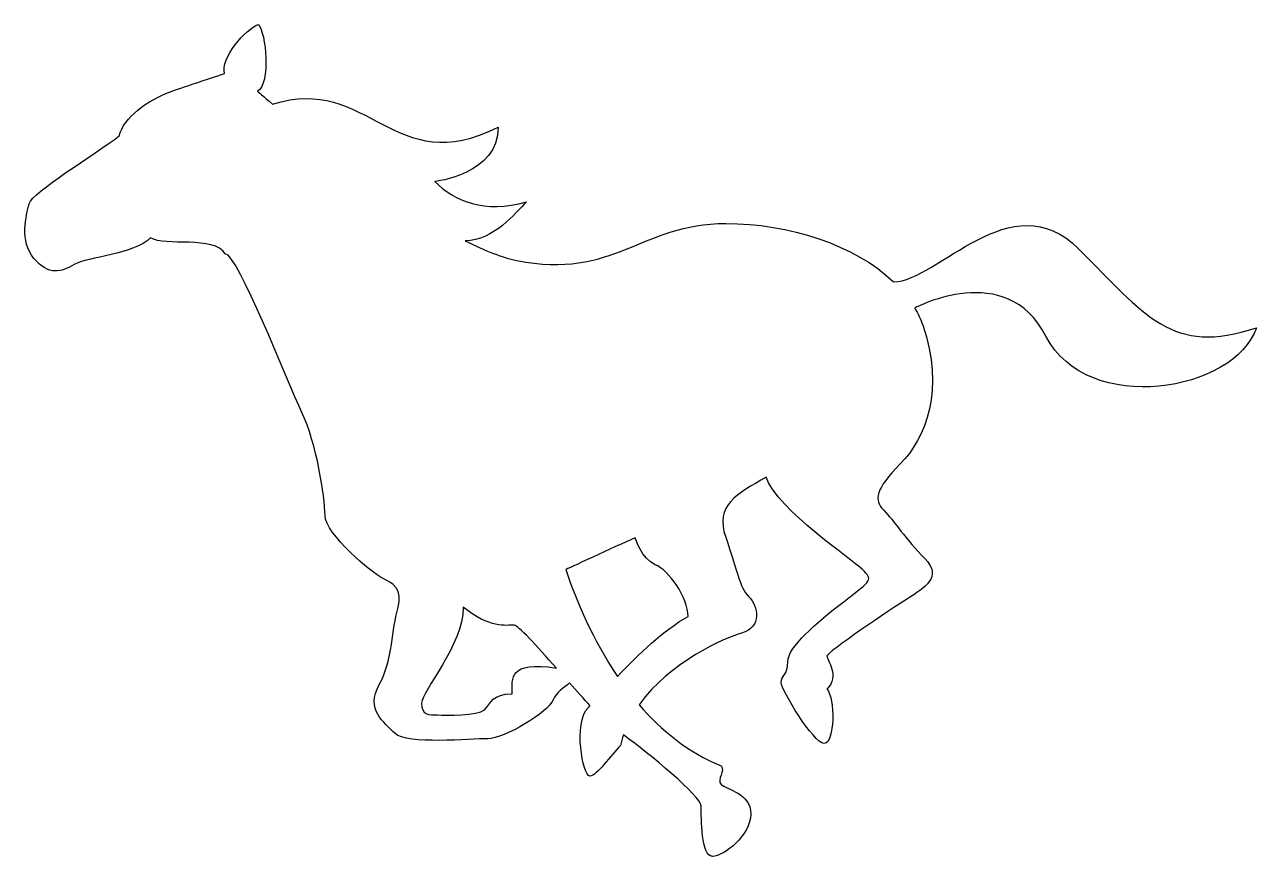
# Model space of a CAD drawing. Header units: centimetres. Extents: x -5.7 to 5.7, y -3.9 to 3.9.
import ezdxf

# ---------------------------------------------------------------- set-up
doc = ezdxf.new("R2010")
doc.units = ezdxf.units.CM
doc.header["$MEASUREMENT"] = 0
doc.layers.add('Layer 1', color=7, linetype='Continuous')

msp = doc.modelspace()

# ---------------------------------------------------------------- linework, layer by layer
at = {"layer": 'Layer 1'}
for points, knots in [([(-5.71474, 1.96521), (-5.71744, 1.87194), (-5.69953, 1.77183), (-5.63079, 1.69055), (-5.63079, 1.69055), (-5.49321, 1.52852), (-5.37679, 1.56289), (-5.25672, 1.63448), (-5.25672, 1.63448), (-5.13655, 1.7061), (-4.69792, 1.72917), (-4.55049, 1.88324), (-4.55049, 1.88324), (-4.41246, 1.79746), (-3.95875, 1.90586), (-3.85556, 1.73343), (-3.85556, 1.73343), (-3.73922, 1.73343), (-3.27898, 0.54339), (-3.1437, 0.26079), (-3.1437, 0.26079), (-3.00897, -0.02141), (-2.92936, -0.52465), (-2.92936, -0.69655), (-2.92936, -0.69655), (-2.92936, -0.86797), (-2.48748, -1.23654), (-2.39511, -1.27932), (-2.39511, -1.27932), (-2.30325, -1.32226), (-2.19871, -1.37727), (-2.25427, -1.56155), (-2.25427, -1.56155), (-2.30938, -1.74573), (-2.29716, -2.03407), (-2.42577, -2.26725), (-2.42577, -2.26725), (-2.55478, -2.50045), (-2.38291, -2.61735), (-2.27879, -2.72146), (-2.27879, -2.72146), (-2.17415, -2.82597), (-1.57304, -2.77038), (-1.41945, -2.77038), (-1.41945, -2.77038), (-1.26631, -2.77038), (-0.85501, -2.52493), (-0.8122, -2.40859), (-0.8122, -2.40859), (-0.7872, -2.34083), (-0.71092, -2.29606), (-0.65954, -2.2513), (-0.65954, -2.2513), (-0.59263, -2.3266), (-0.52717, -2.3996), (-0.46825, -2.46371), (-0.46825, -2.46371), (-0.47537, -2.47027), (-0.48095, -2.47649), (-0.48667, -2.48207), (-0.48667, -2.48207), (-0.62804, -2.62341), (-0.53612, -3.11715), (-0.47159, -3.11715), (-0.47159, -3.11715), (-0.40706, -3.11715), (-0.27511, -2.92062), (-0.18616, -2.83214), (-0.18616, -2.83214), (-0.17904, -2.79909), (-0.17002, -2.76658), (-0.1597, -2.73509), (-0.1597, -2.73509), (0.07583, -2.90699), (0.56251, -3.30273), (0.56251, -3.3965), (0.56251, -3.3965), (0.56251, -3.50678), (0.56251, -3.86288), (0.66713, -3.86288), (0.66713, -3.86288), (0.77122, -3.86288), (1.02276, -3.66653), (1.02276, -3.46995), (1.02276, -3.46995), (1.02276, -3.27358), (0.79289, -3.24013), (0.74672, -3.19391), (0.74672, -3.19391), (0.7005, -3.14769), (0.79286, -3.06813), (0.74672, -3.02193), (0.74672, -3.02193), (0.44189, -2.89808), (0.19072, -2.69311), (-0.01417, -2.45477), (-0.01417, -2.45477), (0.26893, -2.0576), (0.78395, -1.83146), (0.93703, -1.78855), (0.93703, -1.78855), (1.13295, -1.73344), (1.09014, -1.53696), (1.00442, -1.45131), (1.00442, -1.45131), (0.91864, -1.36508), (0.89369, -1.19964), (0.78955, -0.89857), (0.78955, -0.89857), (0.68544, -0.59808), (0.89372, -0.50003), (1.16409, -0.34033), (1.16409, -0.34033), (1.27432, -0.64701), (1.96451, -1.1045), (2.05968, -1.19964), (2.05968, -1.19964), (2.15485, -1.29489), (2.15202, -1.29148), (1.8882, -1.49404), (1.8882, -1.49404), (1.62438, -1.69679), (1.3662, -1.92378), (1.3662, -2.05239), (1.3662, -2.05239), (1.3662, -2.18145), (1.30498, -2.18145), (1.30498, -2.24884), (1.30498, -2.24884), (1.30498, -2.31623), (1.60552, -2.81328), (1.70402, -2.81328), (1.70402, -2.81328), (1.802, -2.81328), (1.80813, -2.39018), (1.72849, -2.31004), (1.72849, -2.31004), (1.8543, -2.18436), (1.72849, -2.04022), (1.72849, -2.00339), (1.72849, -2.00339), (1.72849, -1.96664), (2.32351, -1.56762), (2.47708, -1.4697), (2.47708, -1.4697), (2.63072, -1.3712), (2.80834, -1.26706), (2.63681, -1.09516), (2.63681, -1.09516), (2.46483, -0.92363), (2.34849, -0.73948), (2.25613, -0.64704), (2.25613, -0.64704), (2.16429, -0.55518), (2.17654, -0.45106), (2.40977, -0.21786), (2.40977, -0.21786), (2.64295, 0.01532), (2.82715, 0.48172), (2.61845, 1.07108), (2.61845, 1.07108), (2.59866, 1.12667), (2.57371, 1.17993), (2.54355, 1.23081), (2.54355, 1.23081), (2.54355, 1.23081), (3.39342, 1.68259), (3.76092, 0.97027), (3.76092, 0.97027), (4.14957, 0.21555), (5.51863, 0.45727), (5.715, 1.04655), (5.715, 1.04655), (4.92972, 0.78461), (4.68424, 1.16104), (4.06244, 1.78294), (4.06244, 1.78294), (3.44054, 2.40479), (2.75318, 1.4743), (2.34754, 1.4743), (2.34754, 1.4743), (1.98667, 1.81871), (1.37424, 2.01614), (0.78957, 2.01614), (0.78957, 2.01614), (0.00421, 2.01614), (-0.24543, 1.49137), (-1.14951, 1.67218), (-1.14951, 1.67218), (-1.2885, 1.69999), (-1.45198, 1.7659), (-1.62774, 1.85593), (-1.62774, 1.85593), (-1.36205, 1.85641), (-1.16178, 2.11411), (-1.0596, 2.21632), (-1.0596, 2.21632), (-1.45253, 2.10988), (-1.72241, 2.21632), (-1.91039, 2.40481), (-1.91039, 2.40481), (-1.91039, 2.40481), (-1.32151, 2.47027), (-1.32151, 2.91173), (-1.32151, 2.91173), (-2.28682, 2.41471), (-2.53227, 3.40925), (-3.41608, 3.12419), (-3.41608, 3.12419), (-3.50421, 3.19864), (-3.55507, 3.24338), (-3.55507, 3.24338), (-3.55507, 3.24338), (-3.43257, 3.31685), (-3.4754, 3.78932), (-3.54898, 3.86293), (-3.54898, 3.86293), (-3.66574, 3.82615), (-3.90508, 3.54392), (-3.86174, 3.40925), (-3.86174, 3.40925), (-3.86174, 3.40925), (-4.25465, 3.28013), (-4.34696, 3.24571), (-4.34696, 3.24571), (-4.5877, 3.15623), (-4.79641, 3.00261), (-4.84025, 2.82926), (-4.84025, 2.82926), (-5.07013, 2.65167), (-5.64769, 2.30678), (-5.67505, 2.19889), (-5.67505, 2.19889), (-5.68873, 2.14496), (-5.71204, 2.0585), (-5.71474, 1.96521)], [0, 0, 0, 0, 0.01666667, 0.01666667, 0.01666667, 0.01666667, 0.03333333, 0.03333333, 0.03333333, 0.03333333, 0.05, 0.05, 0.05, 0.05, 0.06666667, 0.06666667, 0.06666667, 0.06666667, 0.08333333, 0.08333333, 0.08333333, 0.08333333, 0.1, 0.1, 0.1, 0.1, 0.11666667, 0.11666667, 0.11666667, 0.11666667, 0.13333333, 0.13333333, 0.13333333, 0.13333333, 0.15, 0.15, 0.15, 0.15, 0.16666667, 0.16666667, 0.16666667, 0.16666667, 0.18333333, 0.18333333, 0.18333333, 0.18333333, 0.2, 0.2, 0.2, 0.2, 0.21666667, 0.21666667, 0.21666667, 0.21666667, 0.23333333, 0.23333333, 0.23333333, 0.23333333, 0.25, 0.25, 0.25, 0.25, 0.26666667, 0.26666667, 0.26666667, 0.26666667, 0.28333333, 0.28333333, 0.28333333, 0.28333333, 0.3, 0.3, 0.3, 0.3, 0.31666667, 0.31666667, 0.31666667, 0.31666667, 0.33333333, 0.33333333, 0.33333333, 0.33333333, 0.35, 0.35, 0.35, 0.35, 0.36666667, 0.36666667, 0.36666667, 0.36666667, 0.38333333, 0.38333333, 0.38333333, 0.38333333, 0.4, 0.4, 0.4, 0.4, 0.41666667, 0.41666667, 0.41666667, 0.41666667, 0.43333333, 0.43333333, 0.43333333, 0.43333333, 0.45, 0.45, 0.45, 0.45, 0.46666667, 0.46666667, 0.46666667, 0.46666667, 0.48333333, 0.48333333, 0.48333333, 0.48333333, 0.5, 0.5, 0.5, 0.5, 0.51666667, 0.51666667, 0.51666667, 0.51666667, 0.53333333, 0.53333333, 0.53333333, 0.53333333, 0.55, 0.55, 0.55, 0.55, 0.56666667, 0.56666667, 0.56666667, 0.56666667, 0.58333333, 0.58333333, 0.58333333, 0.58333333, 0.6, 0.6, 0.6, 0.6, 0.61666667, 0.61666667, 0.61666667, 0.61666667, 0.63333333, 0.63333333, 0.63333333, 0.63333333, 0.65, 0.65, 0.65, 0.65, 0.66666667, 0.66666667, 0.66666667, 0.66666667, 0.68333333, 0.68333333, 0.68333333, 0.68333333, 0.7, 0.7, 0.7, 0.7, 0.71666667, 0.71666667, 0.71666667, 0.71666667, 0.73333333, 0.73333333, 0.73333333, 0.73333333, 0.75, 0.75, 0.75, 0.75, 0.76666667, 0.76666667, 0.76666667, 0.76666667, 0.78333333, 0.78333333, 0.78333333, 0.78333333, 0.8, 0.8, 0.8, 0.8, 0.81666667, 0.81666667, 0.81666667, 0.81666667, 0.83333333, 0.83333333, 0.83333333, 0.83333333, 0.85, 0.85, 0.85, 0.85, 0.86666667, 0.86666667, 0.86666667, 0.86666667, 0.88333333, 0.88333333, 0.88333333, 0.88333333, 0.9, 0.9, 0.9, 0.9, 0.91666667, 0.91666667, 0.91666667, 0.91666667, 0.93333333, 0.93333333, 0.93333333, 0.93333333, 0.95, 0.95, 0.95, 0.95, 0.96666667, 0.96666667, 0.96666667, 0.96666667, 1, 1, 1, 1]), ([(-0.69535, -1.19969), (-0.69535, -1.19969), (-0.24119, -0.98487), (-0.0509, -0.90481), (-0.0509, -0.90481), (-0.0509, -0.90481), (0.01043, -1.10126), (0.13613, -1.15357), (0.13613, -1.15357), (0.26199, -1.20588), (0.44, -1.45742), (0.44, -1.63503), (0.44, -1.63503), (0.2186, -1.75512), (-0.02638, -1.99256), (-0.21479, -2.19095), (-0.21479, -2.19095), (-0.44429, -1.8522), (-0.59785, -1.4848), (-0.69535, -1.19969)], [0, 0, 0, 0, 0.16666667, 0.16666667, 0.16666667, 0.16666667, 0.33333333, 0.33333333, 0.33333333, 0.33333333, 0.5, 0.5, 0.5, 0.5, 0.66666667, 0.66666667, 0.66666667, 0.66666667, 1, 1, 1, 1]), ([(-2.03338, -2.43926), (-2.03338, -2.32845), (-1.64659, -1.89938), (-1.64659, -1.54928), (-1.64659, -1.54928), (-1.40111, -1.74573), (-1.24749, -1.71509), (-1.17402, -1.71509), (-1.17402, -1.71509), (-1.1396, -1.71509), (-0.9691, -1.90353), (-0.78162, -2.11371), (-0.78162, -2.11371), (-1.22728, -2.04584), (-1.19239, -2.20981), (-1.19239, -2.353), (-1.19239, -2.353), (-1.37662, -2.353), (-1.38884, -2.43923), (-1.45009, -2.50045), (-1.45009, -2.50045), (-1.51182, -2.56173), (-1.80627, -2.54948), (-1.88589, -2.54948), (-1.88589, -2.54948), (-1.96548, -2.54949), (-2.03338, -2.54949), (-2.03338, -2.43926)], [0, 0, 0, 0, 0.125, 0.125, 0.125, 0.125, 0.25, 0.25, 0.25, 0.25, 0.375, 0.375, 0.375, 0.375, 0.5, 0.5, 0.5, 0.5, 0.625, 0.625, 0.625, 0.625, 0.75, 0.75, 0.75, 0.75, 1, 1, 1, 1])]:
    msp.add_open_spline(points, degree=3, knots=knots, dxfattribs=at)

doc.saveas('drawing.dxf')
